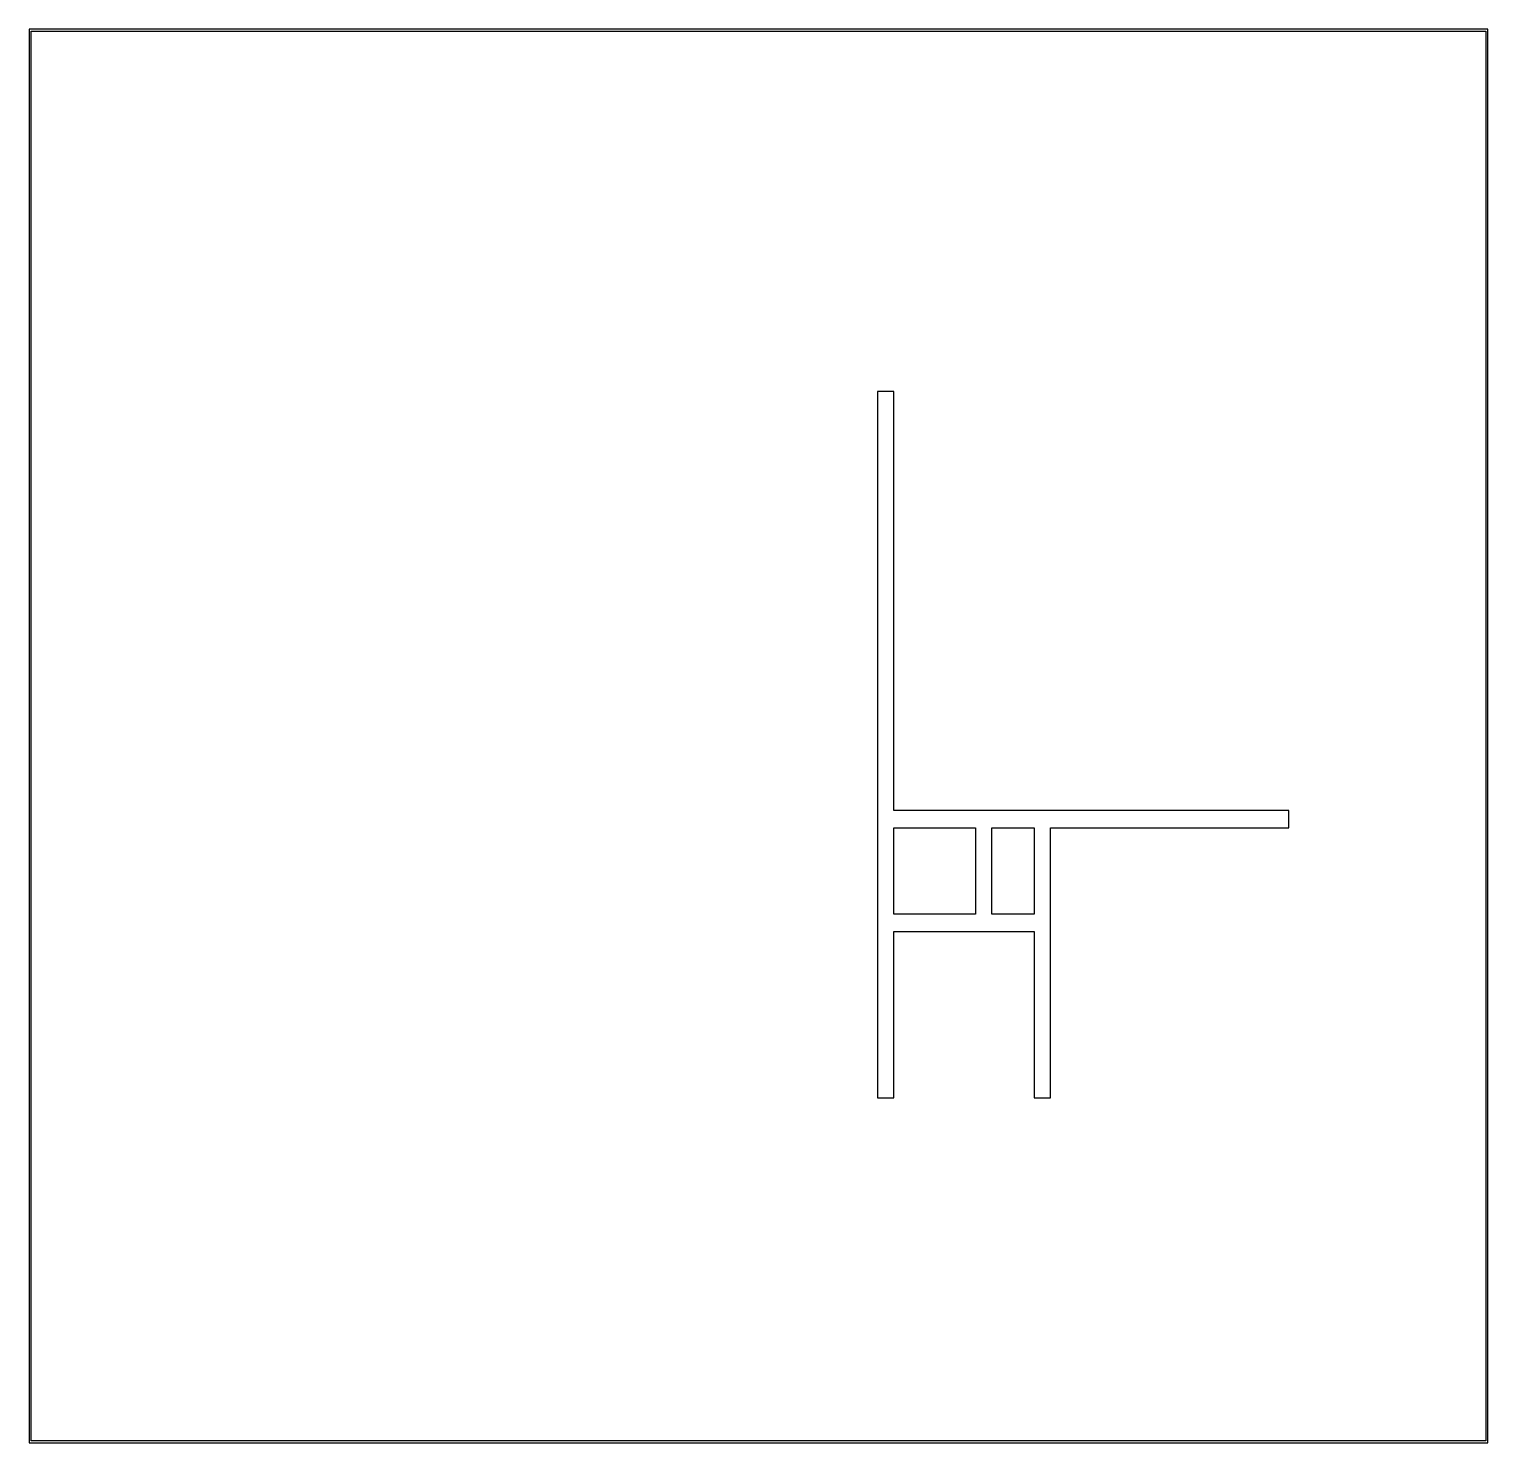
# Model space of a CAD drawing. Extents: x 0 to 7.86, y 0 to 7.62.
import ezdxf

# ---------------------------------------------------------------- set-up
doc = ezdxf.new("R2010")
doc.units = 0
doc.layers.add('Layer_1', color=7, linetype='CONTINUOUS')

msp = doc.modelspace()

# ---------------------------------------------------------------- linework, layer by layer
at = {"layer": 'Layer_1', "color": 7}
for points in [[(0, 7.615926), (0, 7.610922), (0, 0), (7.858159, 0), (7.858159, 7.615926), (0, 7.615926), (0, 7.615926)], [(0.010008, 7.605927), (7.84816, 7.605927), (7.84816, 0.010007), (0.010008, 0.010007), (0.010008, 7.605927), (0.010008, 7.605927)]]:
    msp.add_lwpolyline(points, close=True, dxfattribs=at)
for points in [[(4.570997, 5.663585), (4.570997, 1.859427), (4.658419, 1.859427), (4.658419, 2.754546), (5.036664, 2.754546), (5.414852, 2.754546), (5.414852, 1.859427), (5.502275, 1.859427), (5.502275, 3.31403), (6.144165, 3.31403), (6.785504, 3.31403), (6.785504, 3.406744), (4.658419, 3.406744), (4.658419, 5.663585), (4.570997, 5.663585)], [(4.658419, 3.31403), (4.87841, 3.31403), (5.0984, 3.31403), (5.0984, 2.847261), (4.658419, 2.847261), (4.658419, 3.31403)], [(5.185822, 3.31403), (5.414852, 3.31403), (5.414852, 2.847261), (5.185712, 2.847317), (5.185712, 2.847373), (5.185825, 3.31403)]]:
    msp.add_lwpolyline(points, dxfattribs=at)

doc.saveas('drawing.dxf')
